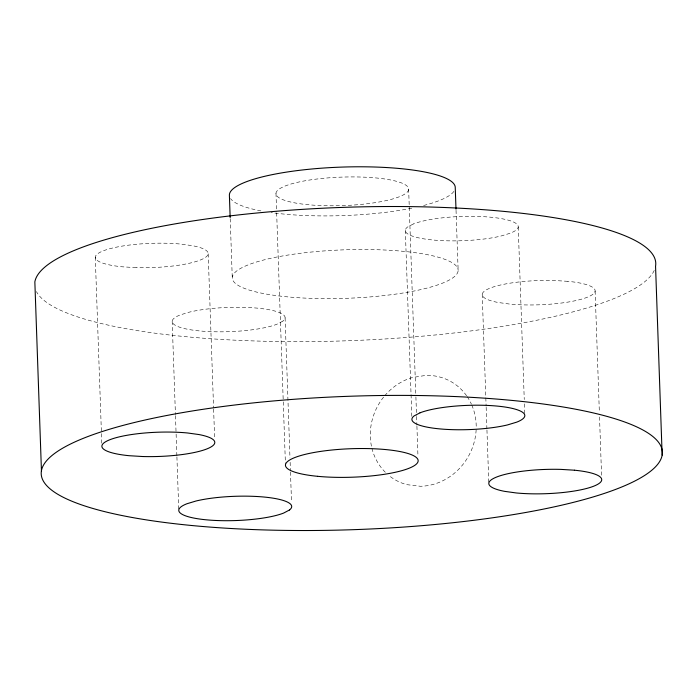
<?xml version="1.0" encoding="UTF-8"?>
<svg xmlns="http://www.w3.org/2000/svg" width="697" height="697" viewBox="0 0 697 697"><rect width="100%" height="100%" fill="white"/><g stroke="black" fill="none" stroke-linecap="round" stroke-linejoin="round"><path stroke-width="0.52" stroke-dasharray="3.48 2.61" d="M595.125 291.032L599.368 412.615M599.525 416.954L601.572 475.581M518.228 226.943L524.257 399.547M524.405 403.885L524.789 414.741M482.211 294.343L486.114 406.151M486.149 407.24L486.907 428.951M486.95 430.032L488.806 483.23M456.038 210.241L458.138 270.401A113.001 24.264 -2 0 1 288.375 296.948A113.001 24.264 -2 0 1 289.089 254.875A113.001 24.264 -2 0 1 458.138 270.401M408.651 189.41A66.389 14.254 -2 0 1 308.074 204.709A66.389 14.254 -2 0 1 310.217 179.939A66.389 14.254 -2 0 1 408.651 189.41L415.856 395.826M415.9 396.915L416.545 415.386M416.579 416.466L416.884 425.161M416.919 426.25L417.982 456.666M405.314 230.254L411.875 418.052M285.09 317.893L289.978 457.929M290.135 462.268L290.44 470.954M290.475 472.043L291.538 502.432M275.977 193.296L276.622 211.766M276.657 212.846L283.226 400.801M283.261 401.89L285.422 463.81M230.202 218.658L232.267 277.746M208.194 253.804L213.578 407.945M213.613 409.034L214.641 438.343M172.176 321.204L175.435 414.558M175.47 415.647L176.08 433.011M176.114 434.1L176.872 455.812M176.916 456.892L178.737 509.002M95.28 257.115L101.84 444.913M654.239 270.41A310.749 66.729 -2 0 1 346.54 340.798A310.749 66.729 -2 0 1 36.444 291.564M466.607 395.783A56.492 51.866 -61.4 0 0 426.033 375.369L412.249 377.53A56.492 51.866 -61.4 0 0 384.988 395.443M467.208 396.663A56.492 51.866 -61.4 0 1 471.372 404.094M471.808 405.079A56.492 51.866 -61.4 0 1 476.208 427.697M476.147 429.753A56.492 51.866 -61.4 0 1 420.465 486.271L406.865 484.659A56.492 51.866 -61.4 0 1 388.438 475.119M385.328 472.287A56.492 51.866 -61.4 0 1 371.919 448.31M371.44 446.193A56.492 51.866 -61.4 0 1 384.308 396.245M453.921 191.344A113.001 24.264 -2 0 1 423.027 205.641M411.805 208.176A113.001 24.264 -2 0 1 271.116 212.568M260.957 210.903A113.001 24.264 -2 0 1 230.585 198.601M413.408 223.946L407.51 227.048A56.501 12.137 -2 0 0 432.628 239.968A56.501 12.137 -2 0 0 500.943 236.039L510.134 233.251A56.501 12.137 -2 0 0 490.915 217.229A56.501 12.137 -2 0 0 413.408 223.946M282.895 321.099L276.997 324.201A56.501 12.137 -2 0 1 199.49 330.918A56.501 12.137 -2 0 1 180.27 314.896L189.462 312.108A56.501 12.137 -2 0 1 257.777 308.179A56.501 12.137 -2 0 1 282.895 321.099M567.811 281.318L554.298 280.508A56.501 12.137 -2 0 0 490.296 288.035A56.501 12.137 -2 0 0 497.998 302.463L509.524 304.058A56.501 12.137 -2 0 0 587.031 297.34A56.501 12.137 -2 0 0 567.811 281.318M136.107 267.639L122.594 266.829A56.501 12.137 -2 0 1 103.374 250.807A56.501 12.137 -2 0 1 180.88 244.089L192.407 245.684A56.501 12.137 -2 0 1 200.1 260.112A56.501 12.137 -2 0 1 136.107 267.639"/><path stroke-width="1.05" d="M662.15 455.115A310.749 66.729 -2 0 0 206.687 408.756A310.749 66.729 -2 0 0 186.561 524.998A310.749 66.729 -2 0 0 662.15 455.115L655.555 266.237A310.749 66.729 -2 0 0 356.82 206.965A310.749 66.729 -2 0 0 34.85 281.91L41.445 470.797M455.995 209.161L455.246 187.676A113.001 24.264 -2 0 0 342.724 167.062A113.001 24.264 -2 0 0 229.383 195.021L230.167 217.586M420.003 412.824L414.105 415.926A56.501 12.137 -2 0 0 439.223 428.847A56.501 12.137 -2 0 0 507.538 424.917L516.73 422.138A56.501 12.137 -2 0 0 497.51 406.116A56.501 12.137 -2 0 0 420.003 412.824M289.49 509.986L283.592 513.088A56.501 12.137 -2 0 1 206.085 519.796A56.501 12.137 -2 0 1 186.866 503.774L196.057 500.995A56.501 12.137 -2 0 1 264.372 497.066A56.501 12.137 -2 0 1 289.49 509.986M574.406 470.205L560.893 469.386A56.501 12.137 -2 0 0 496.9 476.922A56.501 12.137 -2 0 0 504.593 491.35L516.12 492.945A56.501 12.137 -2 0 0 593.626 486.227A56.501 12.137 -2 0 0 574.406 470.205M142.702 456.526L129.189 455.707A56.501 12.137 -2 0 1 109.969 439.685A56.501 12.137 -2 0 1 187.476 432.968L199.002 434.562A56.501 12.137 -2 0 1 206.704 448.99A56.501 12.137 -2 0 1 142.702 456.526M317.553 476.312A66.389 14.254 -2 0 0 418.139 461.013A66.389 14.254 -2 0 0 319.705 451.543A66.389 14.254 -2 0 0 317.553 476.312"/></g></svg>
